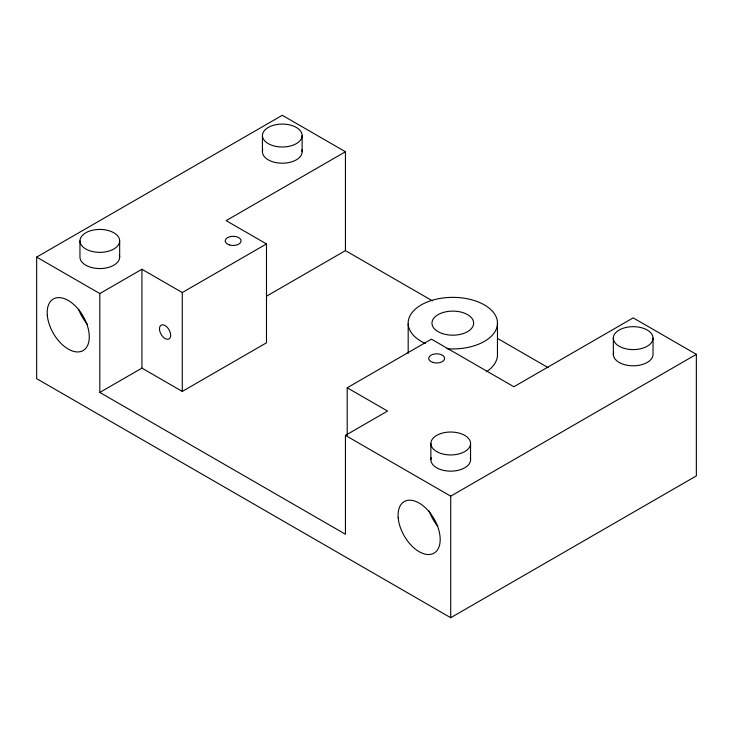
<?xml version="1.0" encoding="UTF-8"?>
<svg xmlns="http://www.w3.org/2000/svg" width="733" height="733" viewBox="0 0 733 733"><rect width="100%" height="100%" fill="white"/><g stroke="black" fill="none" stroke-linecap="round" stroke-linejoin="round"><path stroke-width="1.1" d="M347.204 435.503L347.204 387.775L431.416 339.15L513.879 386.758L633.184 317.875L696.35 354.341L696.35 475.9L450.713 617.717L36.65 378.659L36.65 257.1L282.287 115.283L345.445 151.749L345.445 250.622L432.461 300.851M99.816 293.566L141.918 269.258L182.279 292.549L266.491 243.933L266.491 342.797L182.279 391.422L141.918 368.122L99.816 392.43L99.816 293.566L36.65 257.1M345.445 151.749L226.14 220.633L266.491 243.933M266.565 296.159L345.445 250.622M99.816 392.43L345.445 534.247L345.445 435.384L387.555 411.066L347.204 387.775M345.445 435.384L450.713 496.159L696.35 354.341M497.725 338.536L548.147 367.645M653.039 338.133A19.846 11.462 0 0 1 623.261 348.065A19.846 11.462 0 0 1 623.261 328.21A19.846 11.462 0 0 1 653.039 338.133L653.039 354.341A19.846 11.462 0 0 1 631.452 365.758A19.846 11.462 0 0 1 613.64 352.353M613.338 338.133L613.338 354.341M497.46 322.337L497.46 353.938A44.667 25.783 0 0 1 486.327 371.805M470.568 443.483L470.568 459.692M450.713 496.159L450.713 617.717M430.867 443.483L430.867 459.692M408.18 323.959L408.18 353.306M302.133 135.541A19.846 11.462 0 0 1 272.355 145.464A19.846 11.462 0 0 1 272.355 125.618A19.846 11.462 0 0 1 302.133 135.541L302.133 151.749M262.432 135.541L262.432 151.749M182.279 292.549L182.279 391.422M141.918 269.258L141.918 368.122M119.662 240.891A19.846 11.462 0 0 1 89.884 250.814A19.846 11.462 0 0 1 89.884 230.968A19.846 11.462 0 0 1 119.662 240.891L119.662 257.1M79.961 240.891L79.961 257.1A19.846 11.462 0 0 0 101.548 268.516A19.846 11.462 0 0 0 119.36 255.102M301.831 149.761A19.846 11.462 0 0 1 282.287 163.212A19.846 11.462 0 0 1 262.735 149.761M470.265 457.704A19.846 11.462 0 0 1 450.713 471.154A19.846 11.462 0 0 1 431.169 457.704M425.452 343.52A44.667 25.783 0 0 1 428.97 301.345A44.667 25.783 0 0 1 496.452 317.627A44.667 25.783 0 0 1 446.947 348.706M87.447 324.298A29.778 17.189 60 0 1 78.559 309.216M437.766 526.193A29.778 17.189 60 0 1 429.153 510.956M229.191 244.859A7.944 4.581 0 0 0 241.093 240.891A7.944 4.581 0 0 0 229.191 236.924A7.944 4.581 0 0 0 229.191 244.859M159.464 328.815A7.944 4.581 60 0 0 167.884 339.297A7.944 4.581 60 0 0 167.884 328.063A7.944 4.581 60 0 0 159.464 328.815M432.708 362.368A7.944 4.581 0 0 0 444.619 358.391A7.944 4.581 0 0 0 432.708 354.424A7.944 4.581 0 0 0 432.708 362.368M436.685 451.592A19.846 11.462 0 0 0 469.89 446.452A19.846 11.462 0 0 0 445.582 432.415A19.846 11.462 0 0 0 436.685 451.592M442.402 333.57A20.845 12.03 0 0 0 473.665 323.143A20.845 12.03 0 0 0 442.402 312.725A20.845 12.03 0 0 0 442.402 333.57M47.297 315.217A29.778 17.189 60 0 0 80.603 351.583A29.778 17.189 60 0 0 76.791 307.503A29.778 17.189 60 0 0 47.297 315.217M398.193 517.81A29.778 17.189 60 0 0 431.508 554.175A29.778 17.189 60 0 0 427.696 510.095A29.778 17.189 60 0 0 398.193 517.81"/></g></svg>
